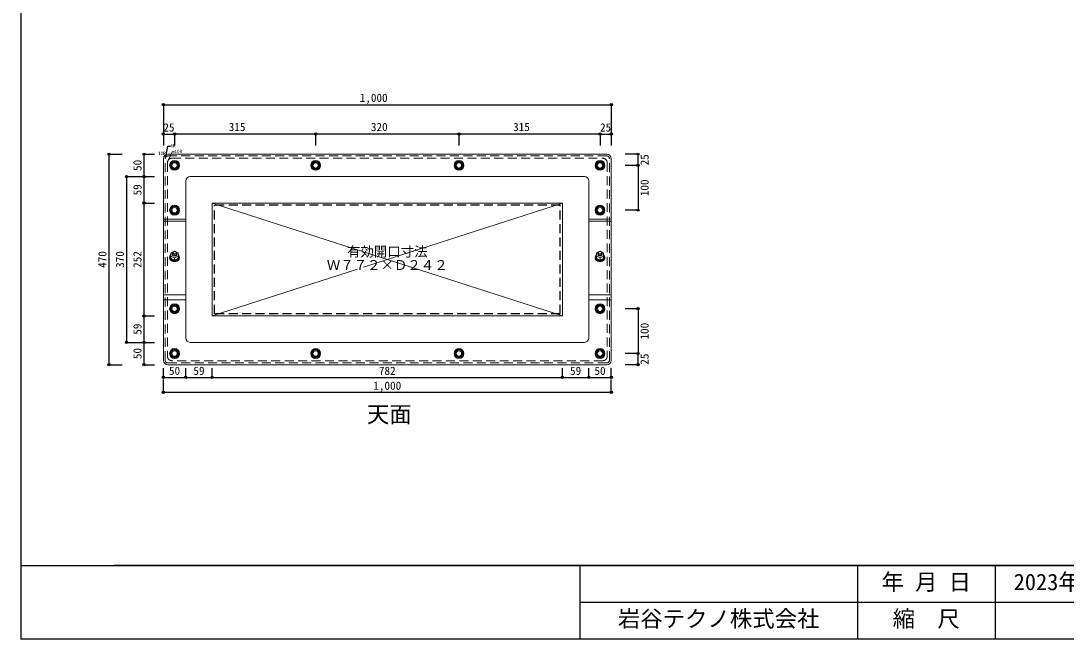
# Model space of a CAD drawing. Units: millimetres at full size, sheet at 1:10. Extents: x -4488 to 3976, y -1640 to 1120.
# Drawn here: x -24 to 2310, y -1640 to -260 of the extents above; entities that cross this region are included whole.
import ezdxf
from ezdxf.enums import TextEntityAlignment as Align

# ---------------------------------------------------------------- set-up
doc = ezdxf.new("R2010")
doc.units = ezdxf.units.MM
doc.header["$LTSCALE"] = 10
doc.header["$PDMODE"] = 32
doc.header["$PDSIZE"] = 5
doc.linetypes.add('DASHED2', pattern=[3, 2, -1])
doc.layers.add('0-0_FRP', color=7, linetype='Continuous', lineweight=18)
for name, color, linetype in [('0-3_開口寸法', 3, 'DASHED2'), ('0-8_FRP寸法', 3, 'Continuous'), ('0-F_図面枠', 7, 'Continuous'), ('3-4', 4, 'Continuous')]:
    doc.layers.add(name, color=color, linetype=linetype)
doc.styles.add('ＭＳ ゴシック', font='')
doc.styles.get('ＭＳ ゴシック').set_extended_font_data('MS Gothic')

msp = doc.modelspace()

# ---------------------------------------------------------------- linework, layer by layer
at = {"layer": '0-0_FRP', "color": 4}
for p, q in [((1283.93, -557.76), (303.93, -557.76)), ((306.33, -569.12), (313.56, -552.16)), ((313.56, -552.16), (318.73, -552.16)), ((293.93, -1017.76), (293.93, -567.76)), ((1293.93, -1017.76), (1293.93, -567.76)), ((343.93, -617.76), (343.93, -967.76)), ((353.93, -607.76), (1233.93, -607.76)), ((1243.93, -617.76), (1243.93, -967.76)), ((402.93, -666.76), (1184.93, -918.76)), ((1184.93, -666.76), (740.99, -809.82)), ((293.93, -702.83), (343.93, -702.83)), ((293.93, -707.59), (343.93, -707.59)), ((1243.93, -702.83), (1293.93, -702.83)), ((1243.93, -707.59), (1293.93, -707.59)), ((309.88, -786.86), (309.88, -788.48)), ((322.67, -793.23), (322.22, -792.79)), ((322.67, -793.23), (322.53, -794.91)), ((323.61, -792.85), (323.12, -792.38)), ((323.61, -792.85), (323.44, -794.55)), ((327.98, -786.86), (327.98, -788.48)), ((1259.88, -786.86), (1259.88, -788.48)), ((1272.67, -793.23), (1272.22, -792.79)), ((1272.67, -793.23), (1272.53, -794.91)), ((1273.61, -792.85), (1273.12, -792.38)), ((1273.61, -792.85), (1273.44, -794.55)), ((1277.98, -786.86), (1277.98, -788.48)), ((323.44, -794.55), (322.61, -793.98)), ((1273.44, -794.55), (1272.61, -793.98)), ((293.93, -871.58), (343.93, -871.58)), ((293.93, -882.68), (343.93, -882.68)), ((1243.93, -871.58), (1293.93, -871.58)), ((1243.93, -882.68), (1293.93, -882.68)), ((1184.93, -918.76), (402.93, -918.76)), ((1233.93, -977.76), (353.93, -977.76)), ((303.93, -1027.76), (1283.93, -1027.76))]:
    msp.add_line(p, q, dxfattribs=at)
at = {"layer": '0-0_FRP', "linetype": 'DASHED2'}
for p, q in [((297.93, -1017.76), (297.93, -567.76)), ((302.93, -576.76), (302.93, -1008.76)), ((1283.93, -561.76), (303.93, -561.76)), ((312.93, -566.76), (1274.93, -566.76)), ((1284.93, -576.76), (1284.93, -1008.76)), ((1289.93, -1017.76), (1289.93, -567.76)), ((303.93, -1023.76), (1283.93, -1023.76)), ((1274.93, -1018.76), (312.93, -1018.76))]:
    msp.add_line(p, q, dxfattribs=at)
at = {"layer": '0-0_FRP', "color": 3}
for p, q in [((307.93, -788.48), (307.93, -789.52)), ((329.93, -788.48), (329.93, -789.52)), ((1257.93, -788.48), (1257.93, -789.52)), ((1279.93, -788.48), (1279.93, -789.52))]:
    msp.add_line(p, q, dxfattribs=at)
at = {"layer": '0-0_FRP'}
for p, q in [((313.93, -778.68), (313.93, -781.02)), ((318.93, -789.41), (318.93, -794.33)), ((318.93, -794.33), (326.93, -790.59)), ((326.93, -778.2), (322.81, -776.28)), ((323.93, -778.68), (323.93, -781.02)), ((326.93, -778.2), (326.93, -790.59)), ((1263.93, -778.68), (1263.93, -781.02)), ((1268.93, -789.41), (1268.93, -794.33)), ((1268.93, -794.33), (1276.93, -790.59)), ((1276.93, -778.2), (1272.81, -776.28)), ((1273.93, -778.68), (1273.93, -781.02)), ((1276.93, -778.2), (1276.93, -790.59))]:
    msp.add_line(p, q, dxfattribs=at)
for points in [[(314.32, -574.76), (309.7, -582.76), (314.32, -590.76), (323.55, -590.76), (328.17, -582.76), (323.55, -574.76)], [(629.32, -574.76), (624.7, -582.76), (629.32, -590.76), (638.55, -590.76), (643.17, -582.76), (638.55, -574.76)], [(949.32, -574.76), (944.7, -582.76), (949.32, -590.76), (958.55, -590.76), (963.17, -582.76), (958.55, -574.76)], [(1264.32, -574.76), (1259.7, -582.76), (1264.32, -590.76), (1273.55, -590.76), (1278.17, -582.76), (1273.55, -574.76)], [(314.32, -674.76), (309.7, -682.76), (314.32, -690.76), (323.55, -690.76), (328.17, -682.76), (323.55, -674.76)], [(1264.32, -674.76), (1259.7, -682.76), (1264.32, -690.76), (1273.55, -690.76), (1278.17, -682.76), (1273.55, -674.76)], [(314.32, -894.76), (309.7, -902.76), (314.32, -910.76), (323.55, -910.76), (328.17, -902.76), (323.55, -894.76)], [(1264.32, -894.76), (1259.7, -902.76), (1264.32, -910.76), (1273.55, -910.76), (1278.17, -902.76), (1273.55, -894.76)], [(314.32, -994.76), (309.7, -1002.76), (314.32, -1010.76), (323.55, -1010.76), (328.17, -1002.76), (323.55, -994.76)], [(629.32, -994.76), (624.7, -1002.76), (629.32, -1010.76), (638.55, -1010.76), (643.17, -1002.76), (638.55, -994.76)], [(949.32, -994.76), (944.7, -1002.76), (949.32, -1010.76), (958.55, -1010.76), (963.17, -1002.76), (958.55, -994.76)], [(1264.32, -994.76), (1259.7, -1002.76), (1264.32, -1010.76), (1273.55, -1010.76), (1278.17, -1002.76), (1273.55, -994.76)]]:
    msp.add_lwpolyline(points, close=True, dxfattribs=at)
at = {"layer": '0-0_FRP', "color": 4}
for points in [[(402.93, -666.76), (1184.93, -666.76), (1184.93, -918.76)], [(727.12, -814.29), (402.93, -918.76), (402.93, -666.76)]]:
    msp.add_lwpolyline(points, dxfattribs=at)
at = {"layer": '0-0_FRP'}
for points in [[(315.06, -776.28), (310.93, -778.2), (310.93, -790.59), (318.93, -794.33)], [(310.93, -785.68), (318.93, -789.41), (326.93, -785.68)], [(320, -774.96), (318.93, -774.47), (317.87, -774.96)], [(1265.06, -776.28), (1260.93, -778.2), (1260.93, -790.59), (1268.93, -794.33)], [(1260.93, -785.68), (1268.93, -789.41), (1276.93, -785.68)], [(1270, -774.96), (1268.93, -774.47), (1267.87, -774.96)]]:
    msp.add_lwpolyline(points, dxfattribs=at)
at = {"layer": '0-0_FRP', "color": 3}
for centre in [(318.93, -582.76), (633.93, -582.76), (953.93, -582.76), (1268.93, -582.76), (318.93, -682.76), (1268.93, -682.76), (318.93, -902.76), (1268.93, -902.76), (318.93, -1002.76), (633.93, -1002.76), (953.93, -1002.76), (1268.93, -1002.76)]:
    msp.add_circle(centre, 11, dxfattribs=at)
at = {"layer": '0-0_FRP'}
for centre, radius in [((318.93, -582.76), 8), ((318.93, -582.76), 6), ((633.93, -582.76), 8), ((633.93, -582.76), 6), ((953.93, -582.76), 8), ((953.93, -582.76), 6), ((1268.93, -582.76), 8), ((1268.93, -582.76), 6), ((318.93, -682.76), 8), ((318.93, -682.76), 6), ((1268.93, -682.76), 8), ((1268.93, -682.76), 6), ((318.93, -902.76), 8), ((318.93, -902.76), 6), ((1268.93, -902.76), 8), ((1268.93, -902.76), 6), ((318.93, -1002.76), 8), ((318.93, -1002.76), 6), ((633.93, -1002.76), 8), ((633.93, -1002.76), 6), ((953.93, -1002.76), 8), ((953.93, -1002.76), 6), ((1268.93, -1002.76), 8), ((1268.93, -1002.76), 6)]:
    msp.add_circle(centre, radius, dxfattribs=at)
at = {"layer": '0-0_FRP', "color": 4}
for centre, radius, start, end in [((303.93, -567.76), 10, 90, 180), ((1283.93, -567.76), 10, 0, 90), ((318.93, -582.76), 9.05, 122.126, 177.874), ((318.93, -582.76), 9.05, 182.126, 237.874), ((318.93, -582.76), 9.05, 62.126, 117.874), ((318.93, -582.76), 9.05, 2.126, 57.874), ((318.93, -582.76), 9.05, 302.126, 357.874), ((633.93, -582.76), 9.05, 122.126, 177.874), ((633.93, -582.76), 9.05, 182.126, 237.874), ((633.93, -582.76), 9.05, 62.126, 117.874), ((633.93, -582.76), 9.05, 2.126, 57.874), ((633.93, -582.76), 9.05, 302.126, 357.874), ((953.93, -582.76), 9.05, 122.126, 177.874), ((953.93, -582.76), 9.05, 182.126, 237.874), ((953.93, -582.76), 9.05, 62.126, 117.874), ((953.93, -582.76), 9.05, 2.126, 57.874), ((953.93, -582.76), 9.05, 302.126, 357.874), ((1268.93, -582.76), 9.05, 122.126, 177.874), ((1268.93, -582.76), 9.05, 182.126, 237.874), ((1268.93, -582.76), 9.05, 62.126, 117.874), ((1268.93, -582.76), 9.05, 2.126, 57.874), ((1268.93, -582.76), 9.05, 302.126, 357.874), ((318.93, -582.76), 9.05, 242.126, 297.874), ((633.93, -582.76), 9.05, 242.126, 297.874), ((953.93, -582.76), 9.05, 242.126, 297.874), ((1268.93, -582.76), 9.05, 242.126, 297.874), ((353.93, -617.76), 10, 90, 180), ((1233.93, -617.76), 10, 0, 90), ((318.93, -682.76), 9.05, 122.126, 177.874), ((318.93, -682.76), 9.05, 62.126, 117.874), ((318.93, -682.76), 9.05, 2.126, 57.874), ((1268.93, -682.76), 9.05, 122.126, 177.874), ((1268.93, -682.76), 9.05, 62.126, 117.874), ((1268.93, -682.76), 9.05, 2.126, 57.874), ((318.93, -682.76), 9.05, 182.126, 237.874), ((318.93, -682.76), 9.05, 242.126, 297.874), ((318.93, -682.76), 9.05, 302.126, 357.874), ((1268.93, -682.76), 9.05, 182.126, 237.874), ((1268.93, -682.76), 9.05, 242.126, 297.874), ((1268.93, -682.76), 9.05, 302.126, 357.874), ((318.93, -902.76), 9.05, 122.126, 177.874), ((318.93, -902.76), 9.05, 182.126, 237.874), ((318.93, -902.76), 9.05, 62.126, 117.874), ((318.93, -902.76), 9.05, 2.126, 57.874), ((318.93, -902.76), 9.05, 302.126, 357.874), ((1268.93, -902.76), 9.05, 122.126, 177.874), ((1268.93, -902.76), 9.05, 182.126, 237.874), ((1268.93, -902.76), 9.05, 62.126, 117.874), ((1268.93, -902.76), 9.05, 2.126, 57.874), ((1268.93, -902.76), 9.05, 302.126, 357.874), ((318.93, -902.76), 9.05, 242.126, 297.874), ((1268.93, -902.76), 9.05, 242.126, 297.874), ((353.93, -967.76), 10, 180, 270), ((1233.93, -967.76), 10, 270, 0), ((318.93, -1002.76), 9.05, 122.126, 177.874), ((318.93, -1002.76), 9.05, 182.126, 237.874), ((318.93, -1002.76), 9.05, 62.126, 117.874), ((318.93, -1002.76), 9.05, 2.126, 57.874), ((318.93, -1002.76), 9.05, 302.126, 357.874), ((633.93, -1002.76), 9.05, 122.126, 177.874), ((633.93, -1002.76), 9.05, 182.126, 237.874), ((633.93, -1002.76), 9.05, 62.126, 117.874), ((633.93, -1002.76), 9.05, 2.126, 57.874), ((633.93, -1002.76), 9.05, 302.126, 357.874), ((953.93, -1002.76), 9.05, 122.126, 177.874), ((953.93, -1002.76), 9.05, 182.126, 237.874), ((953.93, -1002.76), 9.05, 62.126, 117.874), ((953.93, -1002.76), 9.05, 2.126, 57.874), ((953.93, -1002.76), 9.05, 302.126, 357.874), ((1268.93, -1002.76), 9.05, 122.126, 177.874), ((1268.93, -1002.76), 9.05, 182.126, 237.874), ((1268.93, -1002.76), 9.05, 62.126, 117.874), ((1268.93, -1002.76), 9.05, 2.126, 57.874), ((1268.93, -1002.76), 9.05, 302.126, 357.874), ((303.93, -1017.76), 10, 180, 270), ((318.93, -1002.76), 9.05, 242.126, 297.874), ((633.93, -1002.76), 9.05, 242.126, 297.874), ((953.93, -1002.76), 9.05, 242.126, 297.874), ((1268.93, -1002.76), 9.05, 242.126, 297.874), ((1283.93, -1017.76), 10, 270, 0)]:
    msp.add_arc(centre, radius, start, end, dxfattribs=at)
at = {"layer": '0-0_FRP', "linetype": 'DASHED2'}
for centre, radius, start, end in [((303.93, -567.76), 6, 90, 180), ((312.93, -576.76), 10, 90, 180), ((1274.93, -576.76), 10, 0, 90), ((1283.93, -567.76), 6, 0, 90), ((303.93, -1017.76), 6, 180, 270), ((312.93, -1008.76), 10, 180, 270), ((1274.93, -1008.76), 10, 270, 0), ((1283.93, -1017.76), 6, 270, 0)]:
    msp.add_arc(centre, radius, start, end, dxfattribs=at)
at = {"layer": '0-0_FRP', "color": 3}
for centre, start_param, end_param in [((318.93, -788.48), 5.5267289, 10.1812343), ((318.93, -789.52), 6.2831853, 9.424778), ((1268.93, -788.48), 5.5267289, 10.1812343), ((1268.93, -789.52), 6.2831853, 9.424778)]:
    msp.add_ellipse(centre, major_axis=(-11, 0), ratio=0.761243, start_param=start_param, end_param=end_param, dxfattribs=at)
at = {"layer": '0-0_FRP', "color": 4}
for centre, start_param, end_param in [((318.93, -786.86), 5.7966923, 6.7696783), ((318.93, -788.48), 6.2831853, 8.2623156), ((318.93, -786.86), 0.6086833, 1.4470315), ((318.93, -786.86), 1.6945612, 1.9968055), ((318.93, -788.48), 2.0916461, 3.1415927), ((318.93, -786.86), 2.1143184, 2.5329093), ((318.93, -786.86), 2.6550996, 3.6280857), ((1268.93, -786.86), 5.7966923, 6.7696783), ((1268.93, -788.48), 6.2831853, 8.2623156), ((1268.93, -786.86), 0.6086833, 1.4470315), ((1268.93, -786.86), 1.6945612, 1.9968055), ((1268.93, -788.48), 2.0916461, 3.1415927), ((1268.93, -786.86), 2.1143184, 2.5329093), ((1268.93, -786.86), 2.6550996, 3.6280857)]:
    msp.add_ellipse(centre, major_axis=(-9.05, 0), ratio=0.773861, start_param=start_param, end_param=end_param, dxfattribs=at)
at = {"layer": '0-0_FRP'}
for centre, major_axis in [((318.93, -778.68), (-5, 0)), ((318.93, -777.71), (-3.5, 0)), ((1268.93, -778.68), (-5, 0)), ((1268.93, -777.71), (-3.5, 0))]:
    msp.add_ellipse(centre, major_axis=major_axis, ratio=0.761243, dxfattribs=at)
for centre in [(318.93, -781.02), (1268.93, -781.02)]:
    msp.add_ellipse(centre, major_axis=(-5, 0), ratio=0.761243, start_param=6.2828527, end_param=9.4251105, dxfattribs=at)
at = {"layer": '0-3_開口寸法'}
for p, q in [((407.93, -913.76), (407.93, -671.76)), ((1179.93, -671.76), (407.93, -671.76)), ((1179.93, -913.76), (1179.93, -671.76)), ((1179.93, -913.76), (407.93, -913.76))]:
    msp.add_line(p, q, dxfattribs=at)
at = {"layer": '0-8_FRP寸法', "color": 4}
for p, q in [((293.93, -447.43), (1293.93, -447.43)), ((293.93, -512.67), (318.93, -512.67)), ((633.93, -512.67), (318.93, -512.67)), ((953.93, -512.67), (633.93, -512.67)), ((1268.93, -512.67), (953.93, -512.67)), ((1268.93, -512.67), (1293.93, -512.67)), ((250.56, -557.76), (250.56, -607.76)), ((1353.88, -582.76), (1353.88, -557.76)), ((1353.88, -582.76), (1353.88, -682.76)), ((211.69, -607.76), (211.69, -977.76)), ((250.56, -607.76), (250.56, -666.76)), ((1353.88, -902.76), (1353.88, -1002.76)), ((250.56, -918.76), (250.56, -977.76)), ((250.56, -977.76), (250.56, -1027.76)), ((1353.88, -1027.76), (1353.88, -1002.76)), ((293.93, -1055.98), (343.93, -1055.98)), ((343.93, -1055.98), (402.93, -1055.98)), ((1184.93, -1055.98), (1243.93, -1055.98)), ((1243.93, -1055.98), (1293.93, -1055.98))]:
    msp.add_line(p, q, dxfattribs=at)
at = {"layer": '0-8_FRP寸法'}
for p, q in [((293.93, -447.43), (293.93, -538.04)), ((1293.93, -447.43), (1293.93, -538.04)), ((293.93, -512.67), (293.93, -538.04)), ((318.93, -512.67), (318.93, -538.04)), ((318.93, -512.67), (318.93, -538.04)), ((633.93, -512.67), (633.93, -538.04)), ((953.93, -512.67), (953.93, -538.04)), ((1268.93, -512.67), (1268.93, -538.04)), ((1268.93, -512.67), (1268.93, -538.04)), ((1293.93, -512.67), (1293.93, -538.04)), ((172.38, -557.76), (202.07, -557.76)), ((250.56, -557.76), (274.13, -557.76)), ((1353.88, -557.76), (1324.81, -557.76)), ((1353.88, -582.76), (1324.81, -582.76)), ((1353.88, -582.76), (1324.81, -582.76)), ((211.69, -607.76), (245.69, -607.76)), ((250.56, -607.76), (274.13, -607.76)), ((250.56, -666.76), (274.13, -666.76)), ((1353.88, -682.76), (1324.81, -682.76)), ((1353.88, -902.76), (1324.81, -902.76)), ((250.56, -918.76), (274.13, -918.76)), ((211.69, -977.76), (245.69, -977.76)), ((250.56, -977.76), (274.13, -977.76)), ((1353.88, -1002.76), (1324.81, -1002.76)), ((1353.88, -1002.76), (1324.81, -1002.76)), ((172.38, -1027.76), (202.07, -1027.76)), ((250.56, -1027.76), (274.13, -1027.76)), ((293.93, -1055.98), (293.93, -1035.61)), ((343.93, -1055.98), (343.93, -1035.61)), ((402.93, -1055.98), (402.93, -1035.61)), ((1184.93, -1055.98), (1184.93, -1035.61)), ((1243.93, -1055.98), (1243.93, -1035.61)), ((1293.93, -1055.98), (1293.93, -1035.61)), ((1353.88, -1027.76), (1324.81, -1027.76)), ((293.93, -1089.16), (293.93, -1060.5)), ((1293.93, -1089.16), (1293.93, -1060.5))]:
    msp.add_line(p, q, dxfattribs=at)
at = {"layer": '0-8_FRP寸法', "color": 4}
msp.add_lwpolyline([(299.69, -563.3), (303.68, -539.76), (309.73, -539.76)], dxfattribs=at)
at = {"layer": '0-8_FRP寸法', "color": 6}
for p in [(293.93, -447.43), (1293.93, -447.43), (293.93, -512.67), (318.93, -512.67), (633.93, -512.67), (953.93, -512.67), (1268.93, -512.67), (1293.93, -512.67), (172.38, -557.76), (250.56, -557.76), (1353.88, -557.76), (1353.88, -582.76), (211.69, -607.76), (250.56, -607.76), (250.56, -666.76), (1353.88, -682.76), (1353.88, -902.76), (250.56, -918.76), (211.69, -977.76), (250.56, -977.76), (1353.88, -1002.76), (172.38, -1027.76), (250.56, -1027.76), (1353.88, -1027.76), (293.93, -1055.98), (343.93, -1055.98), (402.93, -1055.98), (1184.93, -1055.98), (1243.93, -1055.98), (1293.93, -1055.98), (293.93, -1089.16), (1293.93, -1089.16)]:
    msp.add_point(p, dxfattribs=at)
at = {"layer": '0-F_図面枠'}
for p, q in [((-24.17, -1475.87), (3975.83, -1475.87)), ((3975.83, -1475.87), (183.41, -1475.87)), ((1224.06, -1475.87), (1224.06, -1640.21)), ((1843.56, -1475.87), (1843.56, -1640.21)), ((2151.34, -1475.87), (2151.34, -1640.21)), ((1224.06, -1558.04), (1843.56, -1558.04)), ((1843.56, -1558.04), (2583.77, -1558.04)), ((3975.83, -1640.21), (-24.17, -1640.21))]:
    msp.add_line(p, q, dxfattribs=at)
msp.add_lwpolyline([(3975.83, 1119.79), (-24.17, 1119.79), (-24.17, -1640.21)], dxfattribs=at)
at = {"layer": '3-4'}
for p, q in [((172.38, -557.76), (172.38, -1027.76)), ((250.56, -666.76), (250.56, -918.76)), ((402.93, -1055.98), (1184.93, -1055.98)), ((293.93, -1089.16), (1293.93, -1089.16))]:
    msp.add_line(p, q, dxfattribs=at)

# ---------------------------------------------------------------- texts
at = {"layer": '0-0_FRP', "color": 6, "style": 'ＭＳ ゴシック'}
msp.add_text('10R', height=7.331, dxfattribs=at).set_placement((318.73, -557.16), align=Align.BOTTOM_LEFT)
at = {"layer": '0-3_開口寸法', "style": 'ＭＳ ゴシック'}
for s, p in [('有効開口寸法', (703.93, -792.76)), ('Ｗ７７２×Ｄ２４２', (658.93, -822.76))]:
    msp.add_text(s, height=21.99, dxfattribs=at).set_placement(p, align=Align.BOTTOM_LEFT)
at = {"layer": '0-8_FRP寸法', "style": 'ＭＳ ゴシック'}
for s, p in [('1,000', (732.37, -446.4)), ('25', (293.93, -512.67)), ('315', (439.87, -511.64)), ('320', (757.37, -511.64)), ('315', (1074.87, -511.64)), ('25', (1268.93, -512.67)), ('50', (306.43, -1055.98)), ('59', (360.93, -1055.98)), ('59', (1201.93, -1055.98)), ('50', (1256.43, -1055.98))]:
    msp.add_text(s, height=18.33, dxfattribs=at).set_placement(p, align=Align.BOTTOM_LEFT)
at = {"layer": '0-8_FRP寸法', "color": 6, "style": 'ＭＳ ゴシック'}
for s, height, p in [('6R', 7.331, (309.73, -544.76)), ('10R', 7.331, (281.88, -561.45)), ('天面', 36.66, (748.45, -1167.71))]:
    msp.add_text(s, height=height, dxfattribs=at).set_placement(p, align=Align.BOTTOM_LEFT)
at = {"layer": '0-8_FRP寸法', "style": 'ＭＳ ゴシック'}
for s, p in [('25', (1382.92, -582.76)), ('50', (250.56, -595.26)), ('59', (250.56, -649.76)), ('100', (1382.92, -651.51)), ('370', (211.69, -811.51)), ('59', (250.56, -960.76)), ('100', (1382.92, -971.51)), ('50', (250.56, -1015.26)), ('25', (1382.92, -1027.76))]:
    msp.add_text(s, height=18.33, rotation=90, dxfattribs=at).set_placement(p, align=Align.BOTTOM_LEFT)
at = {"layer": '0-F_図面枠', "color": 6, "style": 'ＭＳ ゴシック'}
for s, p in [('年 月 日', (1897.45, -1541.96)), ('2023年5月17日', (2192.56, -1541.96)), ('岩谷テクノ株式会社', (1308.89, -1624.04)), ('縮\u3000尺', (1922.45, -1624.13))]:
    msp.add_text(s, height=36.66, dxfattribs=at).set_placement(p, align=Align.BOTTOM_LEFT)
at = {"layer": '3-4', "color": 3, "style": 'ＭＳ ゴシック'}
for s, p in [('470', (172.38, -811.51)), ('252', (250.56, -811.51))]:
    msp.add_text(s, height=18.33, rotation=90, dxfattribs=at).set_placement(p, align=Align.BOTTOM_LEFT)
for s, p in [('782', (775.18, -1055.98)), ('1,000', (762.68, -1089.16))]:
    msp.add_text(s, height=18.33, dxfattribs=at).set_placement(p, align=Align.BOTTOM_LEFT)

doc.saveas('drawing.dxf')
